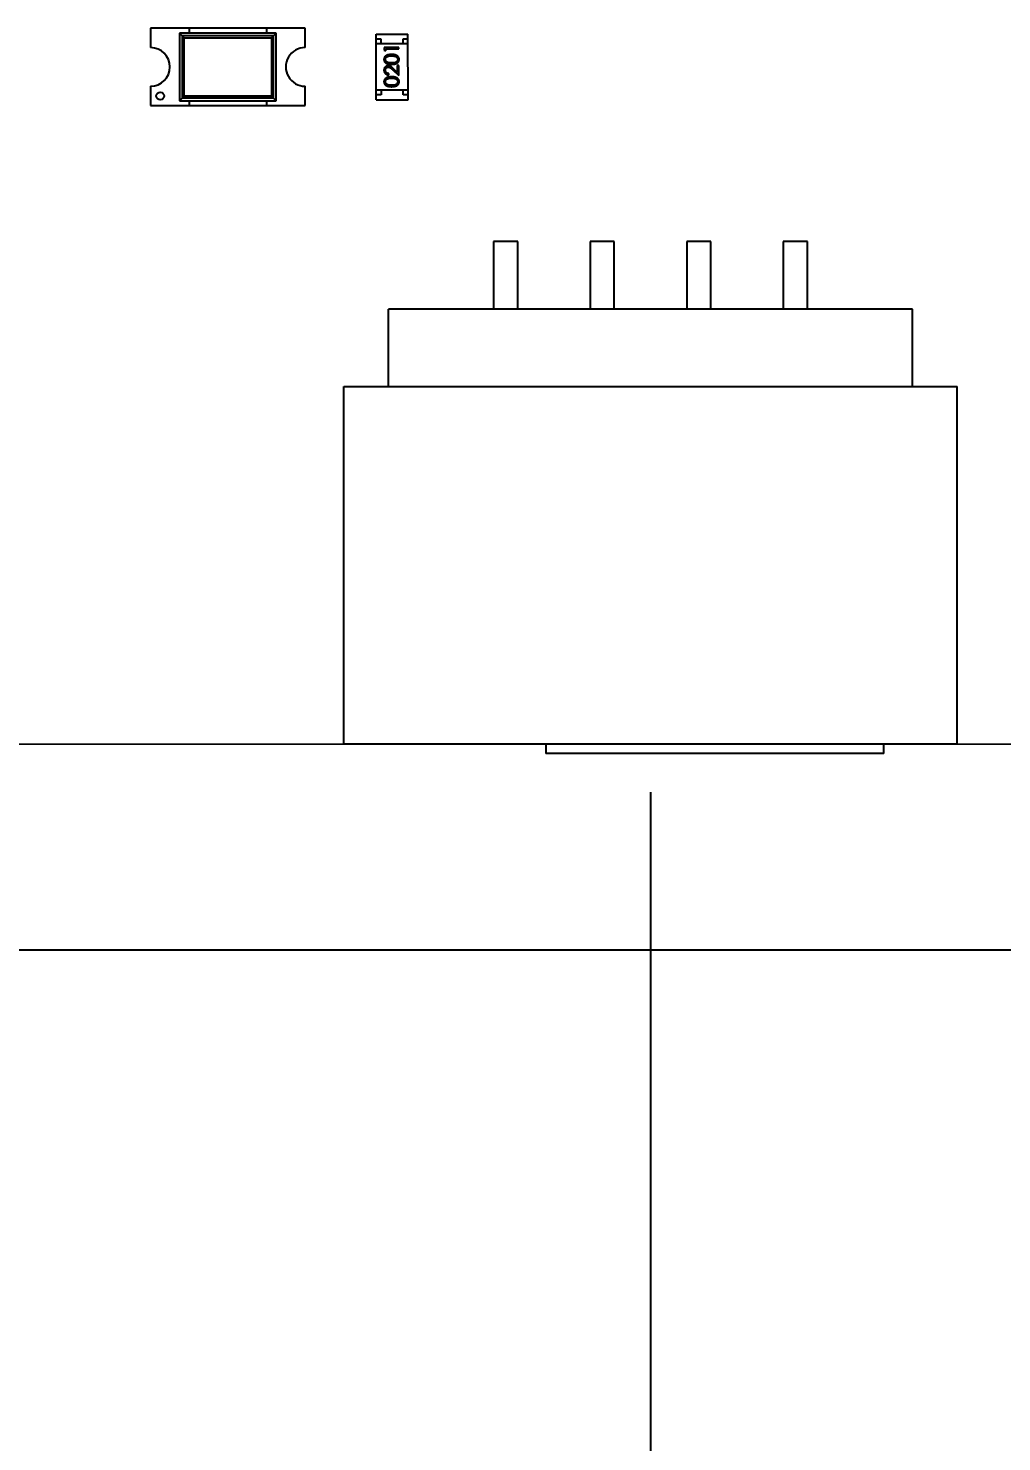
# Model space of a CAD drawing. Header units: millimetres. Extents: x 0 to 297, y 0 to 210.
# Drawn here: x 215.95 to 226.03, y 70.14 to 84.77 of the extents above; entities that cross this region are included whole.
import ezdxf

# ---------------------------------------------------------------- set-up
doc = ezdxf.new("R2010")
doc.units = ezdxf.units.MM
doc.header["$PDMODE"] = 3
doc.header["$PDSIZE"] = 8
doc.linetypes.add('solid', pattern=[0])
doc.layers.get('0').update_dxf_attribs({"linetype": 'CONTINUOUS'})
doc.layers.get('Defpoints').update_dxf_attribs({"linetype": 'CONTINUOUS'})
doc.layers.add('100', color=1, linetype='solid')
doc.styles.get("Standard").update_dxf_attribs({"font": 'txt', "width": 0.8})
doc.dimstyles.new('X0_5', dxfattribs={"dimscale": 0.5, "dimtxt": 2, "dimasz": 2, "dimexe": 1, "dimexo": 1, "dimgap": 0.5, "dimtad": 1, "dimtoh": 1, "dimzin": 0, "dimdsep": 46, "dimtxsty": 'STANDARD', "dimcen": 0, "dimclrd": 256, "dimclrt": 256, "dimadec": 0, "dimazin": 0, "dimtp": 0.1, "dimtm": 0.1, "dimtfac": 1, "dimtofl": 0, "dimtmove": 0, "dimatfit": 3, "dimfxl": 1, "dimtolj": 1, "dimtzin": 0, "dimarcsym": 0})

# ---------------------------------------------------------------- blocks, each defined once
blk = doc.blocks.new('*D17')
at = {"layer": '100', "color": 0, "lineweight": -2}
for p, q in [((190.364, 81.364), (190.364, 61.419)), ((222.389, 76.864), (222.389, 61.419))]:
    blk.add_line(p, q, dxfattribs=at)
at = {"layer": '100', "lineweight": -2}
blk.add_line((220.889, 61.919), (191.864, 61.919), dxfattribs=at)
at = {"layer": '100'}
for points in [[(191.864, 62.169), (191.864, 61.669), (190.364, 61.919)], [(220.889, 61.669), (220.889, 62.169), (222.389, 61.919)]]:
    blk.add_solid(points, dxfattribs=at)
at = {"layer": 'Defpoints', "color": 0}
for p in [(190.364, 81.864), (222.389, 77.364), (190.364, 61.919)]:
    blk.add_point(p, dxfattribs=at)
at = {"layer": '100', "insert": (202.733, 62.919), "char_height": 1.5, "attachment_point": 5}
blk.add_mtext('\\A1;32.0', dxfattribs=at)

msp = doc.modelspace()

# ---------------------------------------------------------------- linework, layer by layer
at = {"color": 7, "linetype": 'Continuous'}
for p, q in [((217.613, 84.769), (217.213, 84.769)), ((217.213, 84.769), (217.213, 84.569)), ((218.513, 84.719), (217.513, 84.719)), ((217.562, 84.671), (217.513, 84.719)), ((217.513, 84.719), (217.513, 84.019)), ((218.485, 84.691), (217.542, 84.691)), ((217.542, 84.691), (217.542, 84.048)), ((218.813, 84.769), (217.613, 84.769)), ((217.613, 84.769), (217.613, 84.719)), ((218.413, 84.769), (218.413, 84.719)), ((218.513, 84.719), (218.465, 84.671)), ((218.485, 84.048), (218.485, 84.691)), ((218.513, 84.019), (218.513, 84.719)), ((218.813, 84.569), (218.813, 84.769)), ((219.548, 84.709), (219.878, 84.709)), ((219.549, 84.029), (219.548, 84.709)), ((219.879, 84.029), (219.878, 84.709)), ((217.562, 84.671), (218.465, 84.671)), ((217.562, 84.068), (217.562, 84.671)), ((218.465, 84.671), (218.465, 84.068)), ((219.548, 84.659), (219.598, 84.659)), ((219.878, 84.609), (219.548, 84.609)), ((219.598, 84.659), (219.598, 84.609)), ((219.783, 84.571), (219.633, 84.571)), ((219.633, 84.571), (219.633, 84.543)), ((219.633, 84.543), (219.649, 84.535)), ((219.649, 84.558), (219.783, 84.558)), ((219.649, 84.535), (219.649, 84.558)), ((219.783, 84.558), (219.783, 84.571)), ((219.828, 84.659), (219.878, 84.659)), ((219.828, 84.609), (219.828, 84.659)), ((219.679, 84.287), (219.679, 84.3)), ((219.721, 84.339), (219.783, 84.281)), ((219.768, 84.313), (219.728, 84.35)), ((219.783, 84.383), (219.768, 84.383)), ((219.768, 84.383), (219.768, 84.313)), ((219.783, 84.281), (219.783, 84.383)), ((217.213, 84.169), (217.213, 83.969)), ((218.813, 83.969), (218.813, 84.169)), ((219.879, 84.129), (219.549, 84.129)), ((219.599, 84.129), (219.599, 84.079)), ((219.829, 84.079), (219.829, 84.129)), ((217.213, 83.969), (217.613, 83.969)), ((217.513, 84.019), (217.562, 84.068)), ((217.513, 84.019), (218.513, 84.019)), ((217.542, 84.048), (218.485, 84.048)), ((218.465, 84.068), (217.562, 84.068)), ((217.613, 84.019), (217.613, 83.969)), ((217.613, 83.969), (218.813, 83.969)), ((218.413, 84.019), (218.413, 83.969)), ((218.513, 84.019), (218.465, 84.068)), ((219.599, 84.079), (219.549, 84.079)), ((219.549, 84.029), (219.879, 84.029)), ((219.879, 84.079), (219.829, 84.079)), ((221.014, 82.564), (220.764, 82.564)), ((220.764, 82.564), (220.764, 81.864)), ((221.014, 81.864), (221.014, 82.564)), ((222.014, 82.563), (221.764, 82.563)), ((221.764, 82.563), (221.764, 81.863)), ((222.014, 81.863), (222.014, 82.563)), ((223.014, 82.563), (222.764, 82.563)), ((222.764, 82.563), (222.764, 81.863)), ((223.014, 81.863), (223.014, 82.563)), ((224.014, 82.563), (223.764, 82.563)), ((223.764, 82.563), (223.764, 81.863)), ((224.014, 81.863), (224.014, 82.563)), ((225.101, 81.863), (219.677, 81.864)), ((219.677, 81.064), (219.677, 81.864)), ((225.101, 81.063), (225.101, 81.863)), ((219.214, 81.064), (225.564, 81.063)), ((219.214, 77.364), (219.214, 81.064)), ((225.564, 77.363), (225.564, 81.063)), ((215.394, 77.364), (234.864, 77.363)), ((221.304, 77.363), (221.304, 77.265)), ((224.804, 77.265), (221.304, 77.265)), ((224.804, 77.265), (224.804, 77.363)), ((187.654, 75.235), (234.194, 75.235))]:
    msp.add_line(p, q, dxfattribs=at)
msp.add_line((219.214, 77.364), (225.564, 77.364))
msp.add_circle((217.313, 84.069), 0.04, dxfattribs=at)
for centre, start, end in [((217.213, 84.369), 270.0074, 90.0074), ((218.813, 84.369), 90.0074, 270.0074)]:
    msp.add_arc(centre, 0.2, start, end, dxfattribs=at)
for points, knots in [([(219.708, 84.498), (219.706, 84.498), (219.701, 84.498), (219.695, 84.498), (219.689, 84.497), (219.683, 84.496), (219.677, 84.496), (219.672, 84.494), (219.667, 84.493), (219.663, 84.491), (219.659, 84.49), (219.655, 84.488), (219.652, 84.485), (219.648, 84.483), (219.645, 84.481), (219.642, 84.478), (219.64, 84.476), (219.638, 84.473), (219.636, 84.47), (219.634, 84.467), (219.633, 84.463), (219.631, 84.46), (219.63, 84.457), (219.63, 84.453), (219.629, 84.45), (219.629, 84.448), (219.629, 84.446)], [0, 0, 0, 0, 0.065278, 0.127205, 0.186168, 0.241675, 0.294115, 0.343609, 0.390387, 0.434463, 0.476646, 0.517002, 0.555936, 0.593716, 0.630057, 0.665601, 0.700745, 0.734917, 0.768681, 0.802087, 0.834849, 0.867433, 0.900138, 0.932806, 0.966212, 1, 1, 1, 1]), ([(219.629, 84.446), (219.629, 84.445), (219.629, 84.443), (219.63, 84.439), (219.63, 84.436), (219.631, 84.433), (219.633, 84.429), (219.634, 84.426), (219.636, 84.423), (219.638, 84.42), (219.64, 84.418), (219.642, 84.415), (219.645, 84.412), (219.648, 84.41), (219.651, 84.408), (219.655, 84.406), (219.658, 84.404), (219.662, 84.402), (219.667, 84.401), (219.671, 84.4), (219.676, 84.399), (219.682, 84.398), (219.688, 84.397), (219.694, 84.397), (219.701, 84.396), (219.706, 84.396), (219.708, 84.396)], [0, 0, 0, 0, 0.033742, 0.066533, 0.099153, 0.13154, 0.164087, 0.196563, 0.229707, 0.263315, 0.297504, 0.331686, 0.366482, 0.4021, 0.438958, 0.476748, 0.515985, 0.556589, 0.599519, 0.645765, 0.695487, 0.748721, 0.805687, 0.866754, 0.931405, 1, 1, 1, 1]), ([(219.645, 84.447), (219.645, 84.448), (219.645, 84.452), (219.646, 84.457), (219.648, 84.461), (219.651, 84.465), (219.653, 84.468), (219.655, 84.47), (219.657, 84.472), (219.66, 84.474), (219.662, 84.475), (219.665, 84.477), (219.669, 84.478), (219.672, 84.48), (219.676, 84.481), (219.68, 84.482), (219.684, 84.483), (219.688, 84.483), (219.693, 84.484), (219.698, 84.484), (219.703, 84.485), (219.706, 84.485), (219.708, 84.485)], [0, 0, 0, 0, 0.059689, 0.119507, 0.181075, 0.246162, 0.279894, 0.314468, 0.350403, 0.387474, 0.426147, 0.466624, 0.508745, 0.553328, 0.600058, 0.649177, 0.700552, 0.754894, 0.811825, 0.871514, 0.934319, 1, 1, 1, 1]), ([(219.708, 84.41), (219.706, 84.41), (219.702, 84.41), (219.697, 84.41), (219.691, 84.41), (219.686, 84.411), (219.682, 84.411), (219.678, 84.412), (219.674, 84.413), (219.671, 84.414), (219.667, 84.415), (219.665, 84.417), (219.662, 84.418), (219.659, 84.42), (219.657, 84.422), (219.655, 84.424), (219.653, 84.426), (219.651, 84.428), (219.648, 84.432), (219.646, 84.437), (219.645, 84.442), (219.645, 84.445), (219.645, 84.447)], [0, 0, 0, 0, 0.073302, 0.142286, 0.206253, 0.266017, 0.321612, 0.372532, 0.419497, 0.462398, 0.502825, 0.541489, 0.579034, 0.615143, 0.650298, 0.684912, 0.718701, 0.752189, 0.817245, 0.879117, 0.939613, 1, 1, 1, 1]), ([(219.787, 84.446), (219.787, 84.448), (219.787, 84.45), (219.787, 84.453), (219.786, 84.457), (219.785, 84.46), (219.784, 84.463), (219.782, 84.467), (219.781, 84.47), (219.779, 84.473), (219.776, 84.476), (219.774, 84.478), (219.771, 84.481), (219.768, 84.483), (219.765, 84.486), (219.761, 84.488), (219.757, 84.49), (219.753, 84.491), (219.749, 84.493), (219.744, 84.494), (219.739, 84.496), (219.734, 84.497), (219.728, 84.497), (219.722, 84.498), (219.715, 84.498), (219.711, 84.498), (219.708, 84.498)], [0, 0, 0, 0, 0.033824, 0.067298, 0.10028, 0.133019, 0.165736, 0.198792, 0.232372, 0.266409, 0.301016, 0.336196, 0.371972, 0.408574, 0.446394, 0.485225, 0.525372, 0.567224, 0.611081, 0.65775, 0.70702, 0.759235, 0.814484, 0.873227, 0.934937, 1, 1, 1, 1]), ([(219.708, 84.485), (219.71, 84.485), (219.714, 84.485), (219.719, 84.484), (219.724, 84.484), (219.729, 84.483), (219.733, 84.482), (219.738, 84.482), (219.742, 84.48), (219.745, 84.479), (219.746, 84.479)], [0, 0, 0, 0, 0.141157, 0.277773, 0.409244, 0.535676, 0.657497, 0.775458, 0.889412, 1, 1, 1, 1]), ([(219.772, 84.447), (219.772, 84.445), (219.771, 84.442), (219.77, 84.437), (219.768, 84.432), (219.766, 84.428), (219.763, 84.426), (219.761, 84.424), (219.759, 84.422), (219.757, 84.42), (219.754, 84.418), (219.752, 84.417), (219.749, 84.415), (219.746, 84.414), (219.742, 84.413), (219.739, 84.412), (219.734, 84.411), (219.73, 84.411), (219.725, 84.41), (219.72, 84.41), (219.714, 84.41), (219.71, 84.41), (219.708, 84.41)], [0, 0, 0, 0, 0.060034, 0.120278, 0.182348, 0.247919, 0.281641, 0.315701, 0.350322, 0.385703, 0.421819, 0.459196, 0.497866, 0.538301, 0.58121, 0.628183, 0.679403, 0.734699, 0.794074, 0.858416, 0.927049, 1, 1, 1, 1]), ([(219.708, 84.396), (219.711, 84.396), (219.715, 84.396), (219.722, 84.397), (219.728, 84.397), (219.734, 84.398), (219.74, 84.399), (219.745, 84.4), (219.75, 84.401), (219.754, 84.403), (219.758, 84.404), (219.762, 84.406), (219.765, 84.408), (219.768, 84.41), (219.771, 84.413), (219.774, 84.415), (219.777, 84.418), (219.779, 84.421), (219.781, 84.423), (219.782, 84.426), (219.784, 84.43), (219.785, 84.433), (219.786, 84.436), (219.787, 84.439), (219.787, 84.443), (219.787, 84.445), (219.787, 84.446)], [0, 0, 0, 0, 0.068113, 0.132564, 0.193427, 0.250218, 0.303569, 0.353576, 0.400235, 0.443586, 0.484619, 0.524292, 0.56238, 0.599049, 0.63494, 0.669782, 0.704009, 0.737842, 0.771098, 0.803896, 0.836415, 0.868639, 0.900715, 0.933378, 0.966213, 1, 1, 1, 1]), ([(219.746, 84.479), (219.747, 84.479), (219.749, 84.478), (219.752, 84.477), (219.755, 84.475), (219.757, 84.473), (219.759, 84.472), (219.762, 84.47), (219.764, 84.468), (219.766, 84.465), (219.768, 84.461), (219.77, 84.457), (219.771, 84.452), (219.772, 84.448), (219.772, 84.447)], [0, 0, 0, 0, 0.075949, 0.148549, 0.218996, 0.286119, 0.351826, 0.416074, 0.478265, 0.540325, 0.660405, 0.774606, 0.887187, 1, 1, 1, 1]), ([(219.674, 84.381), (219.672, 84.381), (219.67, 84.381), (219.665, 84.38), (219.661, 84.379), (219.657, 84.378), (219.653, 84.376), (219.65, 84.374), (219.646, 84.371), (219.643, 84.368), (219.639, 84.365), (219.637, 84.362), (219.634, 84.358), (219.633, 84.354), (219.631, 84.35), (219.63, 84.345), (219.629, 84.34), (219.629, 84.337), (219.629, 84.335)], [0, 0, 0, 0, 0.06271, 0.123347, 0.183401, 0.242828, 0.302097, 0.36242, 0.423725, 0.487032, 0.550491, 0.612709, 0.674265, 0.73617, 0.799211, 0.863483, 0.930525, 1, 1, 1, 1]), ([(219.629, 84.335), (219.629, 84.334), (219.629, 84.331), (219.63, 84.326), (219.631, 84.321), (219.633, 84.317), (219.635, 84.312), (219.637, 84.308), (219.64, 84.305), (219.643, 84.301), (219.647, 84.298), (219.651, 84.295), (219.655, 84.292), (219.659, 84.29), (219.664, 84.289), (219.669, 84.288), (219.674, 84.287), (219.678, 84.287), (219.679, 84.287)], [0, 0, 0, 0, 0.06445, 0.126725, 0.187421, 0.247417, 0.306749, 0.366595, 0.427749, 0.490235, 0.553031, 0.614805, 0.676505, 0.738096, 0.801021, 0.864897, 0.931209, 1, 1, 1, 1]), ([(219.708, 84.267), (219.706, 84.267), (219.701, 84.267), (219.695, 84.267), (219.689, 84.266), (219.683, 84.266), (219.677, 84.265), (219.672, 84.264), (219.668, 84.262), (219.663, 84.261), (219.659, 84.259), (219.655, 84.257), (219.652, 84.255), (219.648, 84.252), (219.645, 84.25), (219.643, 84.247), (219.64, 84.245), (219.638, 84.242), (219.636, 84.239), (219.634, 84.236), (219.633, 84.233), (219.631, 84.229), (219.631, 84.226), (219.63, 84.223), (219.629, 84.219), (219.629, 84.217), (219.629, 84.216)], [0, 0, 0, 0, 0.065278, 0.127205, 0.186168, 0.241675, 0.294115, 0.343609, 0.390387, 0.434463, 0.476646, 0.517002, 0.555936, 0.593716, 0.630057, 0.665601, 0.700745, 0.734917, 0.768681, 0.802087, 0.834849, 0.867433, 0.900138, 0.932806, 0.966212, 1, 1, 1, 1]), ([(219.645, 84.335), (219.645, 84.336), (219.645, 84.338), (219.645, 84.341), (219.646, 84.344), (219.647, 84.347), (219.648, 84.35), (219.65, 84.353), (219.652, 84.356), (219.654, 84.358), (219.656, 84.36), (219.658, 84.362), (219.661, 84.364), (219.664, 84.365), (219.666, 84.366), (219.669, 84.367), (219.672, 84.367), (219.674, 84.367), (219.675, 84.367)], [0, 0, 0, 0, 0.068027, 0.133505, 0.19695, 0.26027, 0.322741, 0.384982, 0.448465, 0.513424, 0.578224, 0.640011, 0.700094, 0.760067, 0.819012, 0.877878, 0.938035, 1, 1, 1, 1]), ([(219.679, 84.3), (219.678, 84.3), (219.675, 84.3), (219.672, 84.301), (219.668, 84.302), (219.665, 84.303), (219.662, 84.305), (219.659, 84.307), (219.656, 84.309), (219.654, 84.311), (219.652, 84.313), (219.65, 84.316), (219.648, 84.319), (219.647, 84.322), (219.646, 84.325), (219.645, 84.328), (219.645, 84.331), (219.645, 84.334), (219.645, 84.335)], [0, 0, 0, 0, 0.073648, 0.143686, 0.210962, 0.275557, 0.338064, 0.399311, 0.4594, 0.51934, 0.579024, 0.637809, 0.695959, 0.754122, 0.813113, 0.873453, 0.935561, 1, 1, 1, 1]), ([(219.645, 84.216), (219.645, 84.218), (219.645, 84.221), (219.646, 84.226), (219.648, 84.23), (219.651, 84.234), (219.653, 84.237), (219.655, 84.239), (219.657, 84.241), (219.66, 84.243), (219.662, 84.245), (219.665, 84.246), (219.669, 84.248), (219.672, 84.249), (219.676, 84.25), (219.68, 84.251), (219.684, 84.252), (219.688, 84.253), (219.693, 84.253), (219.698, 84.254), (219.703, 84.254), (219.706, 84.254), (219.708, 84.254)], [0, 0, 0, 0, 0.059689, 0.119507, 0.181075, 0.246162, 0.279894, 0.314468, 0.350403, 0.387474, 0.426147, 0.466624, 0.508745, 0.553328, 0.600058, 0.649177, 0.700552, 0.754894, 0.811825, 0.871514, 0.934319, 1, 1, 1, 1]), ([(219.728, 84.35), (219.726, 84.352), (219.723, 84.355), (219.719, 84.359), (219.715, 84.362), (219.711, 84.365), (219.707, 84.368), (219.704, 84.371), (219.701, 84.373), (219.697, 84.375), (219.692, 84.377), (219.686, 84.379), (219.68, 84.381), (219.676, 84.381), (219.674, 84.381)], [0, 0, 0, 0, 0.09953, 0.192079, 0.277712, 0.357454, 0.429648, 0.495771, 0.555538, 0.608657, 0.707578, 0.804328, 0.901298, 1, 1, 1, 1]), ([(219.675, 84.367), (219.677, 84.367), (219.68, 84.367), (219.685, 84.366), (219.689, 84.364), (219.693, 84.362), (219.696, 84.36), (219.699, 84.359), (219.702, 84.356), (219.705, 84.354), (219.709, 84.35), (219.713, 84.347), (219.717, 84.343), (219.72, 84.34), (219.721, 84.339)], [0, 0, 0, 0, 0.088014, 0.174976, 0.2638, 0.355443, 0.406413, 0.465519, 0.533076, 0.609353, 0.693899, 0.787171, 0.889197, 1, 1, 1, 1]), ([(219.787, 84.216), (219.787, 84.217), (219.787, 84.219), (219.787, 84.223), (219.786, 84.226), (219.785, 84.229), (219.784, 84.233), (219.782, 84.236), (219.781, 84.239), (219.779, 84.242), (219.776, 84.245), (219.774, 84.248), (219.771, 84.25), (219.768, 84.253), (219.765, 84.255), (219.761, 84.257), (219.757, 84.259), (219.753, 84.261), (219.749, 84.262), (219.744, 84.264), (219.739, 84.265), (219.734, 84.266), (219.728, 84.266), (219.722, 84.267), (219.715, 84.267), (219.711, 84.267), (219.708, 84.267)], [0, 0, 0, 0, 0.033824, 0.067298, 0.10028, 0.133019, 0.165736, 0.198792, 0.232372, 0.266409, 0.301016, 0.336196, 0.371972, 0.408574, 0.446394, 0.485225, 0.525372, 0.567224, 0.611081, 0.65775, 0.70702, 0.759235, 0.814484, 0.873227, 0.934937, 1, 1, 1, 1]), ([(219.708, 84.254), (219.71, 84.254), (219.714, 84.254), (219.719, 84.254), (219.724, 84.253), (219.729, 84.253), (219.733, 84.252), (219.738, 84.251), (219.742, 84.25), (219.745, 84.249), (219.746, 84.248)], [0, 0, 0, 0, 0.141157, 0.277773, 0.409244, 0.535676, 0.657497, 0.775458, 0.889412, 1, 1, 1, 1]), ([(219.746, 84.248), (219.747, 84.248), (219.749, 84.247), (219.752, 84.246), (219.755, 84.244), (219.757, 84.243), (219.76, 84.241), (219.762, 84.239), (219.764, 84.237), (219.766, 84.234), (219.768, 84.231), (219.77, 84.226), (219.771, 84.221), (219.772, 84.218), (219.772, 84.216)], [0, 0, 0, 0, 0.075949, 0.148549, 0.218996, 0.286119, 0.351826, 0.416074, 0.478265, 0.540325, 0.660405, 0.774606, 0.887187, 1, 1, 1, 1]), ([(219.629, 84.216), (219.629, 84.214), (219.629, 84.212), (219.63, 84.209), (219.631, 84.205), (219.631, 84.202), (219.633, 84.199), (219.634, 84.196), (219.636, 84.193), (219.638, 84.19), (219.64, 84.187), (219.642, 84.184), (219.645, 84.182), (219.648, 84.179), (219.651, 84.177), (219.655, 84.175), (219.658, 84.173), (219.662, 84.172), (219.667, 84.17), (219.671, 84.169), (219.677, 84.168), (219.682, 84.167), (219.688, 84.166), (219.694, 84.166), (219.701, 84.165), (219.706, 84.165), (219.708, 84.165)], [0, 0, 0, 0, 0.033742, 0.066533, 0.099153, 0.13154, 0.164087, 0.196563, 0.229707, 0.263315, 0.297504, 0.331686, 0.366482, 0.4021, 0.438958, 0.476748, 0.515985, 0.556589, 0.599519, 0.645765, 0.695487, 0.748721, 0.805687, 0.866754, 0.931405, 1, 1, 1, 1]), ([(219.708, 84.179), (219.706, 84.179), (219.702, 84.179), (219.697, 84.179), (219.691, 84.18), (219.686, 84.18), (219.682, 84.181), (219.678, 84.181), (219.674, 84.182), (219.671, 84.183), (219.668, 84.185), (219.665, 84.186), (219.662, 84.188), (219.659, 84.189), (219.657, 84.191), (219.655, 84.193), (219.653, 84.195), (219.651, 84.198), (219.648, 84.201), (219.646, 84.206), (219.645, 84.211), (219.645, 84.214), (219.645, 84.216)], [0, 0, 0, 0, 0.073302, 0.142286, 0.206253, 0.266017, 0.321612, 0.372532, 0.419497, 0.462398, 0.502825, 0.541489, 0.579034, 0.615143, 0.650298, 0.684912, 0.718701, 0.752189, 0.817245, 0.879117, 0.939613, 1, 1, 1, 1]), ([(219.708, 84.165), (219.711, 84.165), (219.715, 84.165), (219.722, 84.166), (219.728, 84.166), (219.734, 84.167), (219.74, 84.168), (219.745, 84.169), (219.75, 84.17), (219.754, 84.172), (219.758, 84.173), (219.762, 84.175), (219.765, 84.177), (219.769, 84.18), (219.771, 84.182), (219.774, 84.184), (219.777, 84.187), (219.779, 84.19), (219.781, 84.193), (219.782, 84.196), (219.784, 84.199), (219.785, 84.202), (219.786, 84.205), (219.787, 84.209), (219.787, 84.212), (219.787, 84.214), (219.787, 84.216)], [0, 0, 0, 0, 0.068113, 0.132564, 0.193427, 0.250218, 0.303569, 0.353576, 0.400235, 0.443586, 0.484619, 0.524292, 0.56238, 0.599049, 0.63494, 0.669782, 0.704009, 0.737842, 0.771098, 0.803896, 0.836415, 0.868639, 0.900715, 0.933378, 0.966213, 1, 1, 1, 1]), ([(219.772, 84.216), (219.772, 84.214), (219.771, 84.211), (219.77, 84.206), (219.768, 84.201), (219.766, 84.198), (219.763, 84.195), (219.761, 84.193), (219.759, 84.191), (219.757, 84.189), (219.754, 84.187), (219.752, 84.186), (219.749, 84.185), (219.746, 84.183), (219.742, 84.182), (219.739, 84.181), (219.734, 84.181), (219.73, 84.18), (219.725, 84.18), (219.72, 84.179), (219.714, 84.179), (219.71, 84.179), (219.708, 84.179)], [0, 0, 0, 0, 0.060034, 0.120278, 0.182348, 0.247919, 0.281641, 0.315701, 0.350322, 0.385703, 0.421819, 0.459196, 0.497866, 0.538301, 0.58121, 0.628183, 0.679403, 0.734699, 0.794074, 0.858416, 0.927049, 1, 1, 1, 1])]:
    msp.add_open_spline(points, degree=3, knots=knots, dxfattribs=at)

# ---------------------------------------------------------------- dimensions: what is measured, and where the dimension line sits
at = {"layer": '100'}
dim = msp.add_linear_dim(base=(190.364, 61.919), p1=(222.389, 77.364), p2=(190.364, 81.864), dimstyle='X0_5', override={"dimtxt": 3, "dimasz": 3, "dimdec": 1, "dimpost": '<>', "dimtvp": 0.1}, dxfattribs=at)
dim.commit()
dim.dimension.update_dxf_attribs({"geometry": '*D17', "text_midpoint": (202.733, 61.919), "dimtype": 160})

doc.saveas('drawing.dxf')
